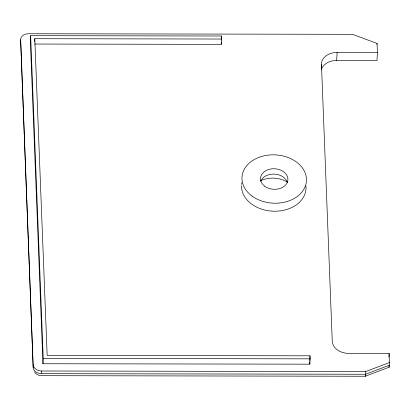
<?xml version="1.0" encoding="UTF-8"?>
<svg xmlns="http://www.w3.org/2000/svg" width="410" height="410" viewBox="0 0 410 410"><rect width="100%" height="100%" fill="white"/><g stroke="black" fill="none" stroke-linecap="round" stroke-linejoin="round"><path stroke-width="0.61" d="M377.405 52.516L337.107 52.444A16.139 12.085 3.1 0 0 321.46 64.513L332.259 341.279A16.139 12.085 3.1 0 0 348.848 353.405L389.146 353.476L389.356 365.223L365.53 374.253L41.482 373.674A8.067 6.042 3.1 0 1 33.184 367.611L20.643 39.78A8.067 6.042 3.1 0 1 28.469 33.743L352.518 34.322L377.051 43.439L377.405 52.516L376.969 60.521L336.677 60.449A16.139 12.085 3.1 0 0 321.455 69.387M30.653 35.67L30.36 41.01L42.953 363.747L309.837 364.177L310.129 358.837L310.011 355.813L47.155 355.393L34.799 38.704L221.554 39.032L221.436 36.008L30.653 35.67L43.245 358.412L42.953 363.747M34.64 41.666L34.799 38.704M33.184 367.611L20.643 39.78M41.482 373.674L41.625 371.004A8.067 6.042 3.1 0 1 33.328 364.941M221.21 40.159L221.436 36.008M34.512 44.039L221.262 44.372L221.554 39.032M321.23 68.824L321.46 64.513M309.755 360.559L310.011 355.813M336.677 60.449L337.107 52.444M376.995 44.505L377.051 43.439M389.5 362.553L365.674 371.583L365.53 374.253A8.067 0.374 -89.9 0 1 365.161 375.852M388.946 357.171L389.146 353.476M389.08 367.222L365.259 376.257L41.359 375.678C38.694 375.627 35.854 374.315 34.537 371.911M43.245 358.412L310.129 358.837M41.625 371.004L365.674 371.583M309.745 361.758L309.837 364.177M221.195 42.558L221.262 44.372M20.5 42.45A8.067 6.042 3.1 0 1 20.715 40.882M389.356 365.223A8.067 0.374 -89.9 0 1 388.9 365.894M260.396 180.861A22.591 16.918 3.1 0 1 287.348 182.091M305.937 185.945A32.272 24.169 3.1 0 1 274.649 211.227A32.272 24.169 3.1 0 1 241.536 185.715M241.618 184.449A32.272 24.169 3.1 0 1 241.91 182.558M260.77 181.164A13.714 10.27 3.1 0 1 274.597 174.112A13.714 10.27 3.1 0 1 287.395 182.773M264.809 186.278A13.714 10.27 3.1 0 0 287.553 181.707A13.714 10.27 3.1 0 0 270.277 169.084A13.714 10.27 3.1 0 0 264.809 186.278M252.083 196.093A32.272 24.169 3.1 0 0 305.599 185.34A32.272 24.169 3.1 0 0 264.957 155.636A32.272 24.169 3.1 0 0 252.083 196.093"/></g></svg>
